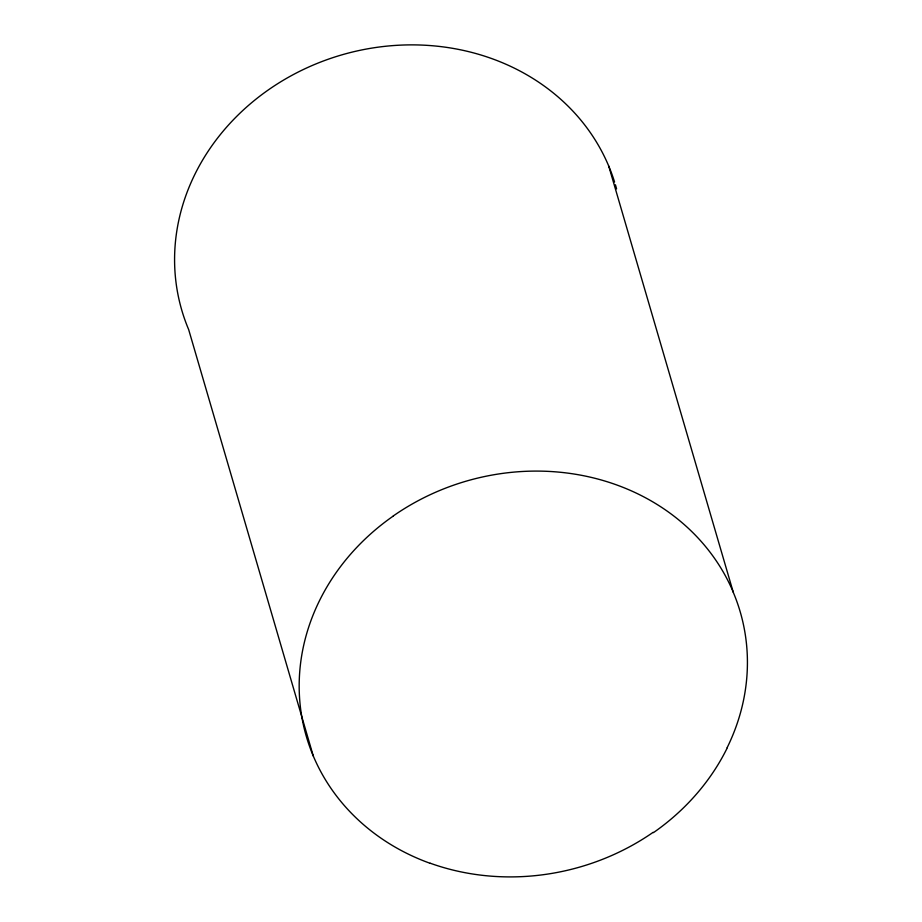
<?xml version="1.0" encoding="UTF-8"?>
<svg xmlns="http://www.w3.org/2000/svg" width="922" height="922" viewBox="0 0 922 922"><rect width="100%" height="100%" fill="white"/><g stroke="black" fill="none" stroke-linecap="round" stroke-linejoin="round"><path stroke-width="1.38" d="M608.716 166.029L733.313 592.431A225.74 201.192 -14.9 0 1 727.135 747.684M313.284 756.017L188.676 329.615A225.729 201.134 -15.2 0 1 293.726 74.371A225.729 201.134 -15.2 0 1 581.344 120.724A225.832 201.192 -14.9 0 1 614.571 182.026M430.113 863.303A225.706 201.111 -15.2 0 1 300.18 705.134A225.706 201.111 -15.2 0 1 393.348 515.997M393.291 515.94A225.648 201.319 -15.2 0 1 733.382 592.397M653.156 832.324A225.821 200.95 -15 0 1 430.171 863.199M727.308 747.754A225.533 201.192 -15.1 0 1 653.421 832.647M615.412 184.757A225.832 201.192 -14.9 0 1 616.576 188.883"/></g></svg>
